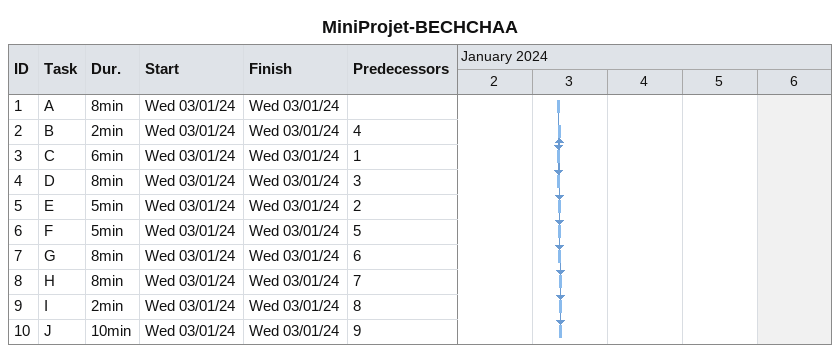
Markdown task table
MiniProjet-BECHCHAA

| ID | Task | Duration | Start | Finish | Predecessors |
|---|---|---|---|---|---|
| 1 | A | 8min | 2024-01-03 | 2024-01-03 |  |
| 2 | B | 2min | 2024-01-03 | 2024-01-03 | 4 |
| 3 | C | 6min | 2024-01-03 | 2024-01-03 | 1 |
| 4 | D | 8min | 2024-01-03 | 2024-01-03 | 3 |
| 5 | E | 5min | 2024-01-03 | 2024-01-03 | 2 |
| 6 | F | 5min | 2024-01-03 | 2024-01-03 | 5 |
| 7 | G | 8min | 2024-01-03 | 2024-01-03 | 6 |
| 8 | H | 8min | 2024-01-03 | 2024-01-03 | 7 |
| 9 | I | 2min | 2024-01-03 | 2024-01-03 | 8 |
| 10 | J | 10min | 2024-01-03 | 2024-01-03 | 9 |
